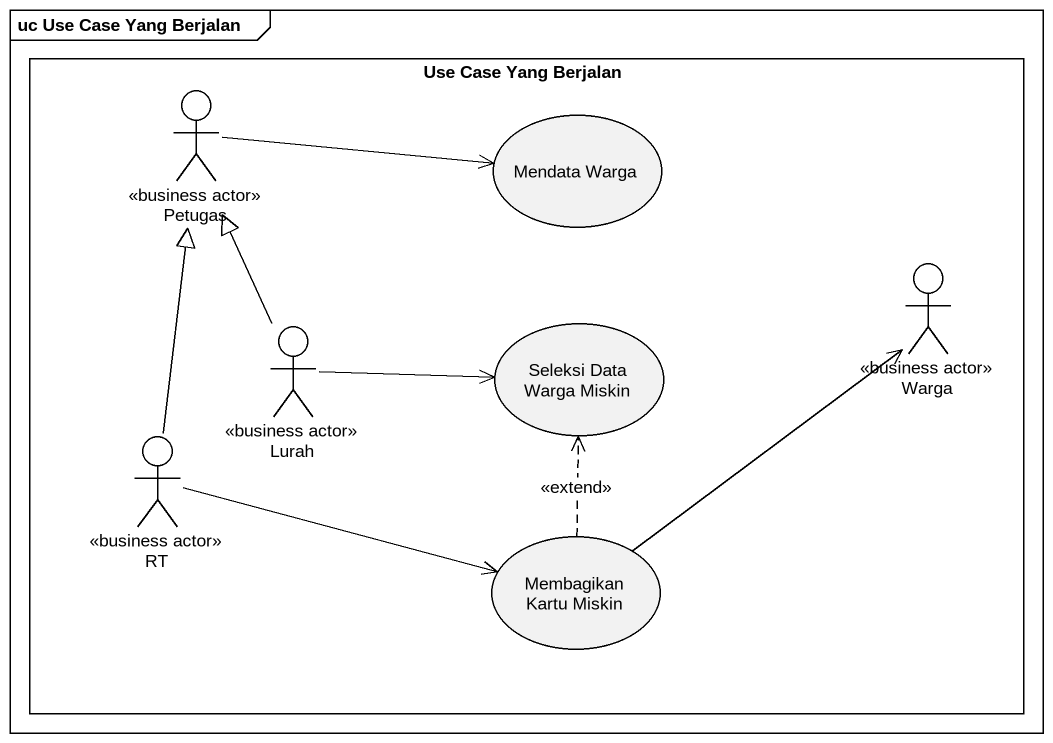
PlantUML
@startuml
mainframe uc Use Case Yang Berjalan
rectangle "Use Case Yang Berjalan" as Use_Case_Yang_Berjalan {
  actor Petugas <<business actor>>
  usecase "Mendata Warga" as Mendata_Warga
  actor Lurah <<business actor>>
  usecase "Seleksi Data Warga Miskin" as Seleksi_Data_Warga_Miskin
  actor Warga <<business actor>>
  actor RT <<business actor>>
  usecase "Membagikan Kartu Miskin" as Membagikan_Kartu_Miskin
}
Petugas -right-> Mendata_Warga
Lurah -up-|> Petugas
Lurah -right-> Seleksi_Data_Warga_Miskin
RT -up-|> Petugas
RT -right-> Membagikan_Kartu_Miskin
Membagikan_Kartu_Miskin .up.> Seleksi_Data_Warga_Miskin : <<extend>>
Membagikan_Kartu_Miskin -up-> Warga
@enduml
